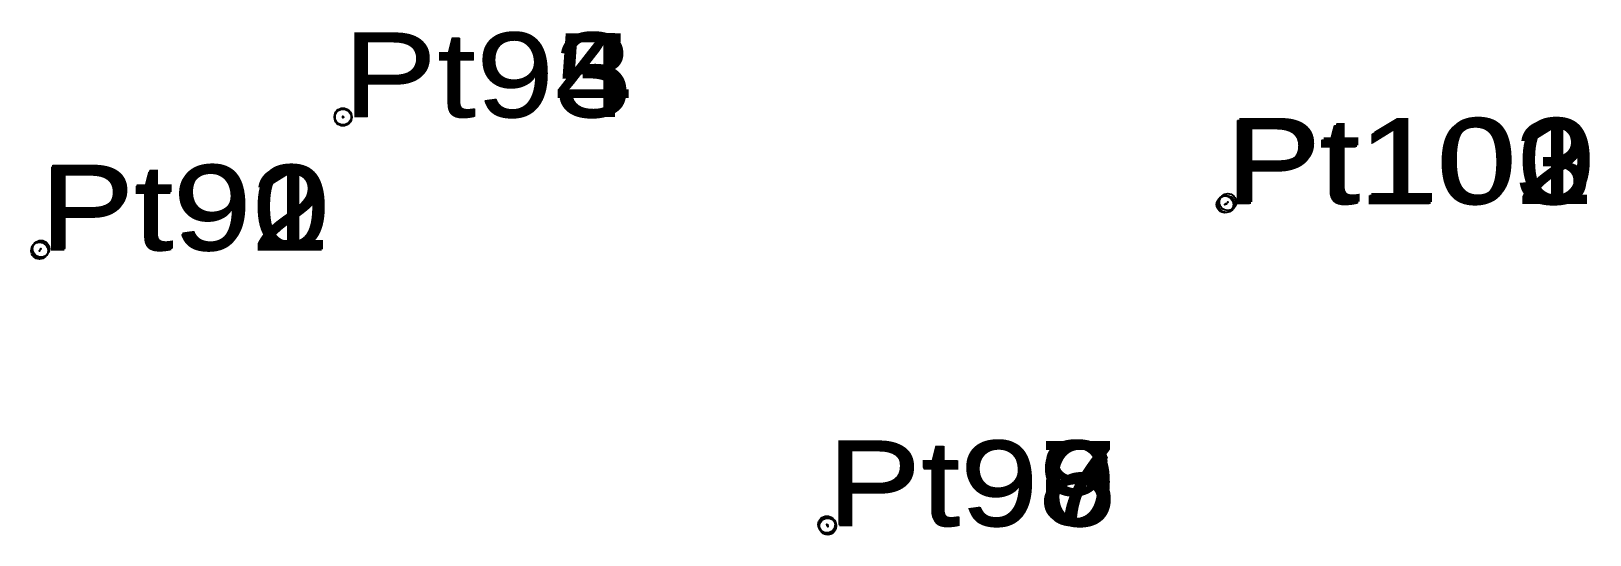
# Model space of a CAD drawing. Header units: metres. Extents: x 548051 to 551644, y 1838837 to 1840920.
# Drawn here: x 548050.91 to 548084.26, y 1840909.03 to 1840919.81 of the extents above.
import ezdxf

# ---------------------------------------------------------------- set-up
doc = ezdxf.new("R2010")
doc.units = ezdxf.units.M
doc.header["$LTSCALE"] = 0.72
doc.header["$PDMODE"] = 32
doc.header["$PDSIZE"] = 0.36
doc.layers.add('12', color=7, linetype='Continuous')
doc.layers.add('7', color=7, linetype='Continuous')

msp = doc.modelspace()

# ---------------------------------------------------------------- linework, layer by layer
at = {"layer": '7'}
for p in [(548057.58, 1840917.98), (548057.58, 1840917.96), (548057.59, 1840917.97), (548076.45, 1840916.1), (548076.47, 1840916.11), (548076.48, 1840916.11), (548076.51, 1840916.15), (548051.09, 1840915.11), (548051.11, 1840915.14), (548051.12, 1840915.15), (548067.93, 1840909.25), (548067.94, 1840909.23), (548067.95, 1840909.24), (548067.95, 1840909.21)]:
    msp.add_point(p, dxfattribs=at)

# ---------------------------------------------------------------- texts
at = {"layer": '12', "width": 1.25}
for s, p in [('Pt93', (548057.58, 1840917.98)), ('Pt95', (548057.58, 1840917.96)), ('Pt94', (548057.59, 1840917.97)), ('Pt103', (548076.45, 1840916.1)), ('Pt102', (548076.47, 1840916.11)), ('Pt101', (548076.48, 1840916.11)), ('Pt100', (548076.51, 1840916.15)), ('Pt92', (548051.09, 1840915.11)), ('Pt91', (548051.11, 1840915.14)), ('Pt90', (548051.12, 1840915.15)), ('Pt98', (548067.93, 1840909.25)), ('Pt99', (548067.94, 1840909.23)), ('Pt97', (548067.95, 1840909.24)), ('Pt96', (548067.95, 1840909.21))]:
    msp.add_text(s, height=1.8, dxfattribs=at).set_placement(p)

doc.saveas('drawing.dxf')
